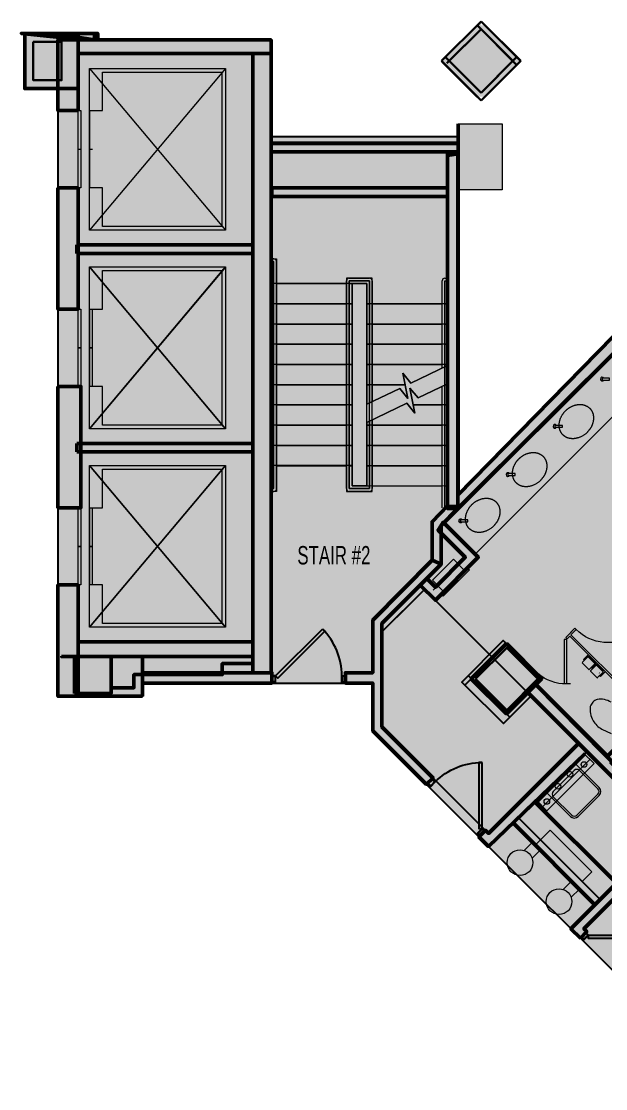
# Model space of a CAD drawing. Header units: inches. Extents: x -187 to 3098, y -893 to 1074.
# Drawn here: x 1610 to 1928, y 146 to 726 of the extents above; entities that cross this region are included whole.
import ezdxf

# ---------------------------------------------------------------- set-up
doc = ezdxf.new("R2010")
doc.units = ezdxf.units.IN
doc.header["$LTSCALE"] = 96
doc.header["$MEASUREMENT"] = 0
doc.layers.add('A-Door-Exst', color=43, linetype='Continuous')
doc.layers.add('AGL', color=11, linetype='Continuous')
for name, color, linetype, lineweight in [('Door-Exist', 230, 'Continuous', 15), ('Millwork-Exist-Lower', 231, 'Continuous', 15), ('Millwork-New-Lower', 30, 'Continuous', 15), ('Plumbing-Fixtures', 2, 'Continuous', 15), ('Structural-Columns', 251, 'Continuous', 30), ('Vert Trans-Main', 6, 'Continuous', 15), ('Wall-Int-Core', 251, 'Continuous', 50), ('Wall-Int-Exist', 134, 'Continuous', 30), ('Wall-Int-New', 7, 'Continuous', 50)]:
    doc.layers.add(name, color=color, linetype=linetype, lineweight=lineweight)
doc.layers.add('Viewport', color=14, linetype='Continuous', plot=False)
doc.styles.add('XFINE_1-8', font='ARIALN.TTF', dxfattribs={"width": 0.8, "height": 10})

# ---------------------------------------------------------------- blocks, each defined once
blk = doc.blocks.new('Group-355')
at = {"layer": 'A-Door-Exst'}
for points in [[(7.46, 27.21), (8.69, 25.97), (-16.76, 0.51), (-18, 1.75)], [(-20, 1.75), (-20, 1.5), (-18.25, 1.5), (-18.25, -1.5), (-20, -1.5), (-20, -1.75), (-18, -1.75), (-18, 1.75)], [(20, 1.75), (20, 1.5), (18.25, 1.5), (18.25, -1.5), (20, -1.5), (20, -1.75), (18, -1.75), (18, 1.75)]]:
    blk.add_lwpolyline(points, close=True, dxfattribs=at)
blk.add_arc((-18, 1.75), 36, 0, 45, dxfattribs=at)
blk = doc.blocks.new("Dr_Exist 90¼ 3'-0'")
at = {"layer": 'A-Door-Exst', "color": 7}
blk.add_blockref('Group-355', (0, 0), dxfattribs=at)

msp = doc.modelspace()

# ---------------------------------------------------------------- hatches: boundary and pattern name
for points in [[(1829.26, 417.48), (1806.1, 394.31), (1806.09, 398.92), (1826.96, 419.78)], [(1851.24, 365.4), (1849.57, 367.07), (1872.14, 389.64), (1873.81, 387.97)], [(1854.72, 368.87), (1851.24, 365.4), (1872.2, 344.45), (1875.67, 347.92)], [(1885.38, 361.36), (1887.25, 359.49), (1875.67, 347.92), (1873.81, 349.78)], [(1913.06, 333.69), (1917.24, 329.51), (1916.39, 328.05), (1864.09, 277.65), (1858.9, 282.84), (1862.36, 286.45), (1864.09, 284.72)], [(1889.33, 301.97), (1877.41, 290.48), (1889.51, 278.38), (1897.65, 286.51), (1920.28, 263.89), (1912.14, 255.75), (1921.96, 245.94), (1933.63, 257.61)], [(1892.34, 281.21), (1889.51, 278.38), (1912.14, 255.75), (1914.97, 258.58)]]:
    msp.add_hatch(color=256).paths.add_polyline_path(points)
at = {"layer": 'AGL'}
h = msp.add_hatch(color=254, dxfattribs=at)
h.paths.add_polyline_path([(1864.09, 284.72), (1806.14, 342.67), (1806.14, 394.35), (1829.26, 417.48), (1864.62, 382.12), (1913.06, 333.69)])
h.paths.add_polyline_path([(1981.2, 464.16), (2024.4, 505.89), (2066.12, 464.36), (2023.66, 421.7)])
h.paths.add_polyline_path([(1629.88, 359.37), (1675.88, 359.37), (1675.88, 366.48), (1801.14, 366.48), (1801.14, 340.59), (1995.85, 145.89), (2193.05, 345.02), (1957.18, 580.89), (1847.47, 468.78), (1847.47, 663.64), (1745.86, 663.71), (1745.86, 716.38), (1629.88, 716.38)])
h.paths.add_polyline_path([(2038.22, 406.81), (2081.42, 448.54), (2123.14, 407.01), (2080.68, 364.35)])
msp.add_hatch(color=254, dxfattribs=at).paths.add_polyline_path([(1829.26, 417.48), (1864.62, 382.12), (1915.15, 331.6), (1913.06, 333.69), (1864.09, 284.72), (1806.14, 342.67), (1806.14, 394.35)])
at = {"layer": 'Millwork-New-Lower', "linetype": 'Continuous', "lineweight": 0}
msp.add_hatch(color=255, dxfattribs=at).paths.add_polyline_path([(1847.49, 670.79), (1871.49, 670.79), (1871.49, 634.79), (1847.49, 634.79)])
at = {"layer": 'Structural-Columns', "linetype": 'Continuous', "lineweight": 0}
for points in [[(1860.01, 687.56), (1842.68, 704.88), (1860.01, 722.21), (1877.33, 704.88)], [(1616.5, 715.25), (1631.88, 715.25), (1631.88, 694.39), (1616.5, 694.39)], [(1857.03, 368.79), (1874, 385.76), (1890.97, 368.79), (1874, 351.82)]]:
    msp.add_hatch(color=7, dxfattribs=at).paths.add_polyline_path(points)
at = {"layer": 'Wall-Int-Core', "linetype": 'Continuous', "lineweight": 0}
for points in [[(1611.88, 719.88), (1640.88, 719.88), (1640.88, 689.88), (1611.88, 689.88)], [(1640.88, 677.87), (1629.88, 677.87), (1629.88, 716.38), (1640.88, 716.38)], [(1640.88, 719.88), (1651.6, 719.88), (1651.6, 716.38), (1640.88, 716.38)], [(1640.88, 716.38), (1745.86, 716.38), (1745.86, 708.88), (1640.88, 708.88)], [(1735.91, 708.88), (1745.86, 708.88), (1745.86, 372.13), (1735.91, 372.13)], [(1745.8, 660.14), (1847.49, 660.14), (1847.49, 655.51), (1745.8, 655.51)], [(1841.79, 655.51), (1847.47, 655.51), (1847.47, 462.56), (1841.79, 462.56)], [(1841.79, 654.39), (1847.47, 654.39), (1847.47, 461.43), (1841.79, 461.43)], [(1629.88, 635.88), (1640.88, 635.88), (1640.88, 569.88), (1629.88, 569.88)], [(1746.23, 635.89), (1841.86, 635.89), (1841.86, 631.26), (1746.23, 631.26)], [(1640.88, 604.88), (1735.88, 604.88), (1735.88, 600.25), (1640.88, 600.25)], [(1847.47, 468.68), (1957.18, 580.89), (1980.76, 557.31), (1960.01, 537.05), (1941.62, 555.44), (1847.47, 461.43)], [(1629.88, 527.87), (1642.38, 527.87), (1642.38, 461.87), (1629.88, 461.87)], [(1642.38, 496.88), (1735.88, 496.88), (1735.88, 492.25), (1642.38, 492.25)], [(1833.38, 433.28), (1833.38, 454.27), (1841.86, 462.94), (1847.47, 461.43), (1838.38, 452.2), (1838.38, 431.21)], [(1826.96, 419.78), (1830.49, 423.32), (1835.16, 418.65), (1851.42, 434.92), (1836.66, 449.68), (1839.41, 454), (1858.49, 434.92), (1835.16, 411.58)], [(1838.38, 431.21), (1806.09, 398.92), (1806.14, 342.67), (1834, 314.73), (1830.26, 311.48), (1801.14, 340.59), (1801.14, 366.5), (1786.29, 366.5), (1786.29, 372.13), (1801.14, 372.13), (1801.14, 400.64), (1833.38, 433.28)], [(1629.88, 419.88), (1640.88, 419.88), (1640.88, 359.37), (1629.88, 359.37)], [(1640.88, 388.87), (1735.88, 388.87), (1735.88, 380.87), (1640.88, 380.87)], [(1873.81, 387.97), (1892.9, 368.87), (1873.81, 349.78), (1854.72, 368.87)], [(1638.86, 360.88), (1658.86, 360.88), (1658.86, 380.88), (1638.86, 380.88)], [(1640.88, 359.37), (1640.88, 359.37), (1640.88, 380.87), (1675.88, 380.87), (1675.88, 359.37)], [(1675.88, 366.48), (1746.29, 366.48), (1746.29, 372.13), (1675.88, 372.13)], [(1719.25, 377.13), (1735.91, 377.13), (1735.91, 372.13), (1719.25, 372.13)], [(1885.38, 361.36), (1889.76, 365.73), (2002.13, 251.68), (1998.59, 248.15)], [(1914.04, 227.7), (1917.5, 231.31), (1915.95, 232.86), (1941.14, 258.05), (1937.61, 261.58), (1908.88, 232.86)]]:
    msp.add_hatch(color=7, dxfattribs=at).paths.add_polyline_path(points)
at = {"layer": 'Wall-Int-Exist', "linetype": 'Continuous', "lineweight": 0}
msp.add_hatch(color=7, dxfattribs=at).paths.add_polyline_path([(1838.88, 704.44), (1857.89, 685.44), (1862.13, 685.44), (1860.01, 687.56), (1841, 706.56)])

# ---------------------------------------------------------------- linework, layer by layer
for p, q in [((1814.22, 402.43), (1829.26, 417.48)), ((1875.67, 347.92), (1853.04, 370.55)), ((1875.67, 347.92), (1887.25, 359.49)), ((1877.41, 290.48), (1921.96, 245.94)), ((1880.24, 293.31), (1924.79, 248.76)), ((1879.77, 288.12), (1921.96, 245.94))]:
    msp.add_line(p, q)
for points in [[(1829.26, 417.48), (1806.1, 394.31), (1806.09, 398.92), (1826.96, 419.78)], [(1851.24, 365.4), (1849.57, 367.07), (1872.14, 389.64), (1873.81, 387.97)], [(1854.72, 368.87), (1851.24, 365.4), (1872.2, 344.45), (1875.67, 347.92)], [(1885.38, 361.36), (1887.25, 359.49), (1875.67, 347.92), (1873.81, 349.78)], [(1913.06, 333.69), (1917.24, 329.51), (1916.39, 328.05), (1864.09, 277.65), (1858.9, 282.84), (1862.36, 286.45), (1864.09, 284.72)]]:
    msp.add_lwpolyline(points, close=True)
at = {"layer": 'Millwork-Exist-Lower'}
msp.add_lwpolyline([(1745.86, 663.71), (1838.44, 663.71), (1838.44, 663.71), (1745.86, 663.71)], close=True, dxfattribs=at)
at = {"layer": 'Millwork-New-Lower'}
msp.add_lwpolyline([(1847.49, 670.79), (1871.49, 670.79), (1871.49, 634.79), (1847.49, 634.79)], close=True, dxfattribs=at)
at = {"layer": 'Plumbing-Fixtures'}
for p, q in [((1856.77, 436.64), (1958.59, 538.46)), ((1833.58, 422.39), (1845.01, 433.82)), ((1833.94, 417.03), (1850.36, 433.46)), ((1845.01, 433.82), (1851.44, 427.39)), ((1852.86, 428.82), (1838.58, 414.53)), ((1853.65, 428.03), (1839.37, 413.74)), ((1852.86, 428.82), (1853.65, 428.03)), ((1840.01, 415.96), (1833.58, 422.39)), ((1839.37, 413.74), (1838.58, 414.53)), ((1906.08, 391.32), (1911.07, 396.32)), ((1907.86, 393.1), (1911.07, 396.32)), ((1908.93, 392.74), (1911.79, 395.6)), ((1911.79, 395.6), (1911.07, 396.32)), ((1906.43, 390.25), (1905.22, 390.25)), ((1905.22, 390.25), (1905.22, 366)), ((1906.79, 390.6), (1906.08, 391.32)), ((1906.43, 390.25), (1906.43, 366)), ((1906.79, 390.6), (1908.22, 392.03)), ((1951.07, 349.18), (1908.22, 392.03)), ((1951.78, 349.89), (1908.93, 392.74)), ((1918.17, 380.74), (1915.05, 377.61)), ((1915.05, 377.52), (1918.71, 373.86)), ((1915.71, 379.34), (1918.22, 381.85)), ((1915.71, 379.25), (1915.97, 378.99)), ((1915.77, 379.41), (1916.13, 379.05)), ((1918.17, 381.01), (1916.06, 378.99)), ((1916.49, 379.05), (1916.31, 379.23)), ((1916.73, 379.3), (1916.56, 379.48)), ((1918.26, 380.74), (1921.92, 377.08)), ((1918.4, 381.85), (1927.5, 372.75)), ((1918.53, 381.01), (1922.19, 377.35)), ((1886.89, 372.13), (1888.58, 373.82)), ((1887.6, 371.41), (1889.29, 373.1)), ((1889.29, 373.1), (1888.58, 373.82)), ((1921.92, 376.99), (1918.8, 373.86)), ((1922.64, 376.27), (1919.51, 373.15)), ((1923.17, 369.4), (1919.51, 373.06)), ((1922.19, 376.99), (1920.17, 374.88)), ((1920.17, 374.79), (1920.44, 374.52)), ((1920.23, 375.3), (1920.41, 375.12)), ((1920.24, 374.95), (1920.59, 374.59)), ((1920.48, 375.55), (1920.66, 375.37)), ((1922.64, 376.54), (1920.53, 374.52)), ((1920.95, 374.59), (1920.77, 374.77)), ((1921.2, 374.84), (1921.02, 375.01)), ((1926.38, 372.61), (1922.72, 376.27)), ((1922.99, 376.54), (1926.65, 372.88)), ((1926.38, 372.52), (1923.26, 369.4)), ((1924.17, 372.05), (1924.35, 371.88)), ((1926.65, 372.52), (1924.63, 370.42)), ((1927.5, 372.57), (1924.99, 370.06)), ((1924.9, 370.06), (1924.63, 370.33)), ((1924.7, 370.84), (1924.88, 370.66)), ((1925.06, 370.13), (1924.7, 370.48)), ((1925.78, 341.49), (1930.73, 339.11)), ((1891.12, 301.72), (1916.83, 327.43)), ((1915.82, 328.43), (1921.54, 322.72)), ((1893.53, 299.21), (1919.24, 324.92)), ((1910.75, 323.27), (1895.04, 307.56)), ((1921.54, 322.72), (1895.83, 297.01)), ((1924.32, 309.7), (1910.75, 323.27)), ((1910.75, 318.98), (1899.32, 307.56)), ((1923.61, 308.98), (1913.61, 318.98)), ((1895.83, 297.01), (1890.11, 302.72)), ((1895.04, 307.56), (1908.61, 293.99)), ((1899.32, 304.7), (1909.32, 294.7)), ((1912.18, 294.7), (1923.61, 306.13)), ((1912.89, 293.99), (1924.32, 305.41)), ((1883.56, 275.43), (1888.01, 279.88)), ((1904.77, 254.21), (1909.23, 258.67)), ((1909.02, 249.96), (1913.48, 254.42))]:
    msp.add_line(p, q, dxfattribs=at)
at = {"layer": 'Plumbing-Fixtures', "flags": 128}
for points in [[(1925.92, 531.33), (1929.96, 531.33), (1929.96, 532.34), (1925.92, 532.34)], [(1900.21, 505.62), (1904.25, 505.62), (1904.25, 506.63), (1900.21, 506.63)], [(1874.62, 479.4), (1878.66, 479.4), (1878.66, 480.41), (1874.62, 480.41)], [(1848.84, 454.25), (1852.88, 454.25), (1852.88, 455.26), (1848.84, 455.26)]]:
    msp.add_lwpolyline(points, close=True, dxfattribs=at)
for points in [[(1931.12, 388.6), (1929, 388.5), (1926.88, 388.59), (1924.78, 388.86), (1922.7, 389.32), (1920.68, 389.95), (1918.71, 390.76), (1916.83, 391.74), (1915.04, 392.88), (1913.35, 394.17), (1911.79, 395.6)], [(1908.63, 366.1), (1906.51, 366.01), (1904.39, 366.09), (1902.28, 366.36), (1900.21, 366.82), (1898.18, 367.45), (1896.22, 368.26), (1894.33, 369.24), (1892.54, 370.38), (1890.86, 371.67), (1889.29, 373.1)], [(1889.43, 278.29), (1897.65, 286.51), (1920.28, 263.89), (1914.97, 258.58), (1914.97, 258.58)], [(1914.97, 258.58), (1920.28, 263.89), (1897.65, 286.51), (1892.34, 281.21)], [(1887.81, 271.18), (1892.26, 275.63), (1892.21, 275.68)]]:
    msp.add_lwpolyline(points, dxfattribs=at)
at = {"layer": 'Plumbing-Fixtures'}
for centre, radius in [((1915.97, 322.23), 1.51), ((1908.44, 316.89), 1.52), ((1901.9, 310.36), 1.51), ((1895.82, 302.08), 1.51), ((1881.21, 268.83), 7), ((1902.43, 247.62), 7)]:
    msp.add_circle(centre, radius, dxfattribs=at)
for centre, radius, start, end in [((1925.92, 531.84), 1.01, 30, 330), ((1900.21, 506.13), 1.01, 30, 330), ((1874.62, 479.91), 1.01, 30, 330), ((1848.84, 454.76), 1.01, 30, 330), ((1915.75, 379.3), 0.0631, 135, 225), ((1916.02, 379.03), 0.0631, 225, 315), ((1918.35, 380.83), 0.253, 45, 135), ((1918.22, 380.69), 0.0631, 45, 135), ((1918.31, 381.76), 0.126, 45, 135), ((1918.75, 373.91), 0.0631, 225, 315), ((1919.56, 373.1), 0.0631, 135, 225), ((1920.21, 374.83), 0.0631, 135, 225), ((1920.48, 374.57), 0.0631, 225, 315), ((1921.88, 377.03), 0.0631, 315, 45), ((1922.01, 377.17), 0.253, 315, 45), ((1922.81, 376.36), 0.253, 45, 135), ((1922.68, 376.23), 0.0631, 45, 135), ((1925.57, 373.54), 0.0631, 315, 45), ((1925.7, 373.67), 0.252, 315, 45), ((1926.64, 373.63), 0.126, 315, 45), ((1923.22, 369.44), 0.0631, 225, 315), ((1924.68, 370.37), 0.0631, 135, 225), ((1924.95, 370.1), 0.0631, 225, 315), ((1925.13, 351.91), 5.99, 135, 161.70119), ((1925.13, 351.91), 5.99, 108.29881, 135), ((1925.02, 346.33), 11.41, 79.63594, 98.93892), ((1924.03, 344.57), 13.33, 59.96262, 76.78382), ((1930.71, 352.02), 11.41, 171.06108, 190.36406), ((1933.3, 353.06), 14.15, 192.64617, 209.75526), ((1928.31, 349.62), 8.13, 206.16462, 228.77544), ((1930.47, 351.02), 10.63, 225, 243.83538), ((1912.18, 317.56), 2.02, 45, 135), ((1922.18, 307.56), 2.02, 315, 45), ((1922.18, 307.56), 3.03, 315, 45), ((1900.75, 306.13), 2.02, 135, 225), ((1910.75, 296.13), 3.03, 225, 315), ((1910.75, 296.13), 2.02, 225, 315)]:
    msp.add_arc(centre, radius, start, end, dxfattribs=at)
for points in [[(1919.17, 515.95), (1919.07, 516.05), (1918.97, 516.15), (1917.81, 517.15), (1915.21, 518.08), (1912.14, 518.03), (1909.07, 516.97), (1906.51, 515.21), (1904.51, 513.01), (1902.99, 510.15), (1902.38, 507.03), (1902.8, 504.14), (1904.06, 501.9), (1905.42, 500.74), (1907.11, 499.76), (1910, 499.3), (1913.13, 499.87), (1916.7, 501.71), (1918.67, 503.92), (1920.04, 505.84), (1921.14, 508.89), (1921.24, 511.96), (1920.35, 514.57), (1919.38, 515.74), (1919.27, 515.84), (1919.17, 515.95)], [(1893.79, 489.81), (1893.68, 489.92), (1893.58, 490.02), (1892.43, 491.02), (1889.83, 491.94), (1886.75, 491.89), (1883.69, 490.84), (1881.13, 489.08), (1879.12, 486.87), (1877.61, 484.02), (1876.99, 480.9), (1877.42, 478), (1878.67, 475.77), (1880.04, 474.61), (1881.72, 473.63), (1884.61, 473.17), (1887.74, 473.74), (1891.31, 475.58), (1893.29, 477.79), (1894.66, 479.71), (1895.76, 482.76), (1895.85, 485.83), (1894.96, 488.43), (1893.99, 489.6), (1893.89, 489.71), (1893.79, 489.81)], [(1868.26, 464.95), (1868.16, 465.05), (1868.05, 465.16), (1866.9, 466.15), (1864.3, 467.08), (1861.22, 467.03), (1858.16, 465.97), (1855.6, 464.21), (1853.59, 462.01), (1852.08, 459.16), (1851.46, 456.03), (1851.89, 453.14), (1853.14, 450.9), (1854.51, 449.74), (1856.19, 448.76), (1859.08, 448.3), (1862.21, 448.87), (1865.78, 450.71), (1867.76, 452.92), (1869.13, 454.84), (1870.23, 457.89), (1870.32, 460.96), (1869.44, 463.57), (1868.46, 464.74), (1868.36, 464.84), (1868.26, 464.95)]]:
    msp.add_open_spline(points, degree=2, knots=[0, 0, 0, 1, 1, 2, 3, 4, 5, 6, 7, 8, 9, 10, 11, 12, 13, 14, 15, 16, 17, 18, 19, 20, 21, 21, 22, 22, 22], dxfattribs=at)
at = {"layer": 'Structural-Columns'}
for points in [[(1860.01, 687.56), (1842.68, 704.88), (1860.01, 722.21), (1877.33, 704.88)], [(1616.5, 715.25), (1631.88, 715.25), (1631.88, 694.39), (1616.5, 694.39)], [(1857.03, 368.79), (1874, 385.76), (1890.97, 368.79), (1874, 351.82)]]:
    msp.add_lwpolyline(points, close=True, dxfattribs=at)
at = {"layer": 'Vert Trans-Main'}
for p, q in [((1647.13, 700.88), (1721.13, 612.88)), ((1721.03, 700.77), (1647.13, 612.88)), ((1640.88, 656.87), (1642.38, 656.87)), ((1647.13, 656.87), (1648.63, 656.87)), ((1647.13, 592.88), (1721.13, 504.88)), ((1721.13, 504.88), (1647.13, 592.88)), ((1647.13, 504.88), (1721.13, 592.88)), ((1647.13, 592.88), (1721.13, 592.88)), ((1647.13, 504.88), (1647.13, 592.88)), ((1721.03, 592.77), (1647.13, 504.88)), ((1721.13, 592.88), (1721.13, 504.88)), ((1747.36, 597.26), (1745.86, 597.26)), ((1747.36, 595.76), (1745.86, 595.76)), ((1747.36, 472.26), (1747.36, 595.76)), ((1748.86, 472.26), (1748.86, 595.76)), ((1654.13, 590.88), (1719.13, 590.88)), ((1654.13, 569.88), (1654.13, 590.88)), ((1719.13, 590.88), (1719.13, 506.87)), ((1788.36, 586.76), (1799.36, 586.76)), ((1840.36, 586.76), (1841.86, 586.76)), ((1789.86, 583.76), (1745.86, 583.76)), ((1745.86, 583.76), (1747.36, 583.76)), ((1748.86, 583.76), (1786.86, 583.76)), ((1786.86, 472.26), (1786.86, 585.26)), ((1788.36, 472.26), (1788.36, 585.26)), ((1788.36, 585.26), (1799.36, 585.26)), ((1788.36, 583.76), (1789.86, 583.76)), ((1789.86, 473.76), (1789.86, 583.76)), ((1789.86, 583.76), (1797.86, 583.76)), ((1797.86, 583.76), (1797.86, 518.15)), ((1799.36, 585.26), (1799.36, 518.87)), ((1800.86, 585.26), (1800.86, 519.59)), ((1838.86, 537.76), (1838.86, 585.26)), ((1840.36, 538.48), (1840.36, 585.26)), ((1840.36, 585.26), (1841.86, 585.26)), ((1647.13, 569.88), (1654.13, 569.88)), ((1648.63, 527.87), (1648.63, 569.88)), ((1789.86, 572.76), (1745.86, 572.76)), ((1745.86, 572.76), (1747.36, 572.76)), ((1748.86, 572.76), (1786.86, 572.76)), ((1788.36, 572.76), (1789.86, 572.76)), ((1841.11, 572.76), (1797.86, 572.76)), ((1797.86, 572.76), (1799.36, 572.76)), ((1798.86, 572.76), (1799.36, 572.76)), ((1800.86, 572.76), (1838.86, 572.76)), ((1840.36, 572.76), (1841.86, 572.76)), ((1789.86, 561.76), (1745.86, 561.76)), ((1789.86, 561.76), (1745.86, 561.76)), ((1745.86, 561.76), (1747.36, 561.76)), ((1748.86, 561.76), (1786.86, 561.76)), ((1788.36, 561.76), (1789.86, 561.76)), ((1841.11, 561.76), (1797.86, 561.76)), ((1797.86, 561.76), (1799.36, 561.76)), ((1800.86, 561.76), (1838.86, 561.76)), ((1840.36, 561.76), (1841.86, 561.76)), ((1640.88, 548.88), (1642.38, 548.88)), ((1647.13, 548.88), (1648.63, 548.88)), ((1648.63, 548.88), (1647.13, 548.88)), ((1789.86, 550.76), (1745.86, 550.76)), ((1745.86, 550.76), (1747.36, 550.76)), ((1748.86, 550.76), (1786.86, 550.76)), ((1788.36, 550.76), (1789.86, 550.76)), ((1841.86, 550.76), (1797.86, 550.76)), ((1797.86, 550.76), (1799.36, 550.76)), ((1800.86, 550.76), (1838.86, 550.76)), ((1840.36, 550.76), (1841.86, 550.76)), ((1789.86, 539.76), (1745.86, 539.76)), ((1745.86, 539.76), (1747.36, 539.76)), ((1748.86, 539.76), (1786.86, 539.76)), ((1788.36, 539.76), (1789.86, 539.76)), ((1841.86, 539.76), (1797.86, 539.76)), ((1797.86, 539.76), (1799.36, 539.76)), ((1800.86, 539.76), (1838.86, 539.76)), ((1820.25, 521.38), (1817.47, 535.01)), ((1817.47, 535.01), (1821.91, 529.65)), ((1821.91, 529.65), (1841.86, 539.2)), ((1840.36, 539.76), (1841.86, 539.76)), ((1789.86, 528.76), (1745.86, 528.76)), ((1745.86, 528.76), (1747.36, 528.76)), ((1748.86, 528.76), (1786.86, 528.76)), ((1788.36, 528.76), (1789.86, 528.76)), ((1818.75, 528.76), (1797.86, 528.76)), ((1797.86, 528.76), (1799.36, 528.76)), ((1800.86, 528.76), (1818.75, 528.76)), ((1825.75, 521.62), (1841.86, 529.33)), ((1840.36, 528.76), (1841.86, 528.76)), ((1840.36, 461.76), (1840.36, 528.61)), ((1654.13, 527.87), (1647.13, 527.87)), ((1654.13, 506.87), (1654.13, 527.87)), ((1797.86, 518.15), (1815.82, 526.74)), ((1815.82, 526.74), (1820.25, 521.38)), ((1821.32, 526.98), (1825.75, 521.62)), ((1824.1, 513.35), (1821.32, 526.98)), ((1838.86, 461.76), (1838.86, 527.89)), ((1789.86, 517.76), (1745.86, 517.76)), ((1745.86, 517.76), (1747.36, 517.76)), ((1748.86, 517.76), (1786.86, 517.76)), ((1788.36, 517.76), (1789.86, 517.76)), ((1797.86, 508.28), (1819.66, 518.71)), ((1819.66, 518.71), (1824.1, 513.35)), ((1823.2, 517.76), (1838.86, 517.76)), ((1840.36, 517.76), (1841.86, 517.76)), ((1719.13, 506.87), (1654.13, 506.87)), ((1789.86, 506.76), (1745.86, 506.76)), ((1745.86, 506.76), (1747.36, 506.76)), ((1748.86, 506.76), (1786.86, 506.76)), ((1788.36, 506.76), (1789.86, 506.76)), ((1797.86, 508.28), (1797.86, 473.76)), ((1841.86, 506.76), (1797.86, 506.76)), ((1797.86, 506.76), (1799.36, 506.76)), ((1799.36, 509), (1799.36, 472.26)), ((1800.86, 509.72), (1800.86, 472.26)), ((1800.86, 506.76), (1838.86, 506.76)), ((1840.36, 506.76), (1841.86, 506.76)), ((1721.13, 504.88), (1647.13, 504.88)), ((1789.86, 495.76), (1745.86, 495.76)), ((1745.86, 495.76), (1747.36, 495.76)), ((1748.86, 495.76), (1786.86, 495.76)), ((1788.36, 495.76), (1789.86, 495.76)), ((1841.11, 495.76), (1797.86, 495.76)), ((1797.86, 495.76), (1799.36, 495.76)), ((1800.86, 495.76), (1838.86, 495.76)), ((1840.36, 495.76), (1841.86, 495.76)), ((1647.13, 484.88), (1721.13, 396.88)), ((1721.13, 396.88), (1647.13, 484.88)), ((1647.13, 396.88), (1721.13, 484.88)), ((1647.13, 484.88), (1721.13, 484.88)), ((1647.13, 396.88), (1647.13, 484.88)), ((1721.13, 396.88), (1647.13, 484.88)), ((1647.13, 396.88), (1721.13, 484.88)), ((1647.13, 484.88), (1721.13, 484.88)), ((1647.13, 396.88), (1647.13, 484.88)), ((1721.03, 484.77), (1647.13, 396.88)), ((1654.13, 482.87), (1719.13, 482.87)), ((1654.13, 461.87), (1654.13, 482.87)), ((1654.13, 482.87), (1719.13, 482.87)), ((1654.13, 461.87), (1654.13, 482.87)), ((1719.13, 482.87), (1719.13, 398.87)), ((1719.13, 482.87), (1719.13, 398.87)), ((1721.13, 484.88), (1721.13, 396.88)), ((1721.13, 484.88), (1721.13, 396.88)), ((1789.77, 484.83), (1745.77, 484.83)), ((1745.86, 484.76), (1747.36, 484.76)), ((1748.86, 484.76), (1786.86, 484.76)), ((1788.36, 484.76), (1789.86, 484.76)), ((1841.49, 484.74), (1797.86, 484.76)), ((1797.86, 484.76), (1799.36, 484.76)), ((1800.86, 484.76), (1838.86, 484.76)), ((1840.36, 484.76), (1841.86, 484.76)), ((1745.86, 472.26), (1747.36, 472.26)), ((1745.86, 470.76), (1747.36, 470.76)), ((1799.36, 472.26), (1788.36, 472.26)), ((1799.36, 470.76), (1788.36, 470.76)), ((1797.86, 473.76), (1789.86, 473.76)), ((1841.41, 473.69), (1797.86, 473.76)), ((1797.86, 473.76), (1799.36, 473.76)), ((1800.86, 473.76), (1838.86, 473.76)), ((1840.36, 473.76), (1841.86, 473.76)), ((1647.13, 461.87), (1654.13, 461.87)), ((1647.13, 461.87), (1654.13, 461.87)), ((1648.63, 419.88), (1648.63, 461.87)), ((1648.63, 419.88), (1648.63, 461.87)), ((1841.86, 461.76), (1840.36, 461.76)), ((1640.88, 440.88), (1642.38, 440.88)), ((1647.13, 440.88), (1648.63, 440.88)), ((1648.63, 440.88), (1647.13, 440.88)), ((1648.63, 440.88), (1647.13, 440.88)), ((1654.13, 419.88), (1647.13, 419.88)), ((1654.13, 419.88), (1647.13, 419.88)), ((1654.13, 398.87), (1654.13, 419.88)), ((1654.13, 398.87), (1654.13, 419.88)), ((1721.13, 396.88), (1647.13, 396.88)), ((1721.13, 396.88), (1647.13, 396.88)), ((1719.13, 398.87), (1654.13, 398.87)), ((1719.13, 398.87), (1654.13, 398.87))]:
    msp.add_line(p, q, dxfattribs=at)
at = {"layer": 'Vert Trans-Main', "flags": 128}
for points in [[(1647.13, 700.88), (1721.13, 700.88), (1721.13, 612.88), (1647.13, 612.88)], [(1640.88, 677.87), (1642.38, 677.87), (1642.38, 635.88), (1640.88, 635.88)], [(1647.13, 677.87), (1647.13, 677.87), (1647.13, 635.88), (1647.13, 635.88)], [(1647.13, 592.88), (1721.13, 592.88), (1721.13, 504.88), (1647.13, 504.88)], [(1747.37, 595.76), (1745.84, 595.76), (1745.84, 472.26), (1747.37, 472.26)], [(1745.87, 597.26), (1748.87, 597.26), (1748.87, 470.76), (1745.87, 470.76)], [(1786.86, 470.76), (1800.8, 470.76), (1800.8, 586.76), (1786.86, 586.76)], [(1799.36, 585.26), (1788.36, 585.26), (1788.36, 472.26), (1799.36, 472.26)], [(1797.86, 583.76), (1789.86, 583.76), (1789.86, 473.76), (1797.86, 473.76)], [(1840.36, 585.26), (1841.86, 585.26), (1841.86, 461.76), (1840.36, 461.76)], [(1640.88, 569.88), (1642.38, 569.88), (1642.38, 527.87), (1640.88, 527.87)], [(1642.38, 548.88), (1640.88, 548.88), (1640.88, 569.88), (1642.38, 569.88)], [(1647.13, 569.88), (1647.13, 569.88), (1647.13, 527.87), (1647.13, 527.87)], [(1642.38, 527.87), (1640.88, 527.87), (1640.88, 548.88), (1642.38, 548.88)], [(1647.13, 484.88), (1721.13, 484.88), (1721.13, 396.88), (1647.13, 396.88)], [(1640.88, 461.87), (1642.38, 461.87), (1642.38, 419.88), (1640.88, 419.88)], [(1642.38, 440.88), (1640.88, 440.88), (1640.88, 461.87), (1642.38, 461.87)], [(1642.38, 440.88), (1640.88, 440.88), (1640.88, 461.87), (1642.38, 461.87)], [(1647.13, 461.87), (1647.13, 461.87), (1647.13, 419.88), (1647.13, 419.88)], [(1642.38, 419.88), (1640.88, 419.88), (1640.88, 440.88), (1642.38, 440.88)], [(1642.38, 419.88), (1640.88, 419.88), (1640.88, 440.88), (1642.38, 440.88)]]:
    msp.add_lwpolyline(points, close=True, dxfattribs=at)
for points in [[(1647.13, 677.87), (1654.13, 677.87), (1654.13, 698.88), (1719.13, 698.88), (1719.13, 614.88), (1654.13, 614.88), (1654.13, 635.88), (1647.13, 635.88)], [(1647.13, 569.88), (1654.13, 569.88), (1654.13, 590.88), (1719.13, 590.88), (1719.13, 506.87), (1654.13, 506.87), (1654.13, 527.87), (1647.13, 527.87)], [(1841.86, 539.2), (1821.91, 529.65), (1817.47, 535.01), (1820.25, 521.38), (1815.82, 526.74), (1797.86, 518.15)], [(1841.86, 529.33), (1825.75, 521.62), (1821.32, 526.98), (1824.1, 513.35), (1819.66, 518.71), (1797.86, 508.28)], [(1841.86, 528.76), (1840.36, 528.76), (1840.36, 528.76)], [(1841.86, 517.76), (1823.2, 517.76), (1823.2, 517.76)], [(1647.13, 461.87), (1654.13, 461.87), (1654.13, 482.87), (1719.13, 482.87), (1719.13, 398.87), (1654.13, 398.87), (1654.13, 419.88), (1647.13, 419.88)]]:
    msp.add_lwpolyline(points, dxfattribs=at)
at = {"layer": 'Vert Trans-Main'}
for centre, start, end in [((1747.36, 595.76), 0, 90), ((1788.36, 585.26), 90, 180), ((1799.36, 585.26), 0, 90), ((1840.36, 585.26), 90, 180), ((1747.36, 472.26), 270, 0), ((1788.36, 472.26), 180, 270), ((1799.36, 472.26), 270, 0)]:
    msp.add_arc(centre, 1.5, start, end, dxfattribs=at)
at = {"layer": 'Viewport'}
msp.add_lwpolyline([(1629.88, 359.37), (1675.88, 359.37), (1675.88, 366.48), (1746.29, 366.48), (1801.14, 366.48), (1801.14, 340.59), (1995.85, 145.89), (2193.05, 345.02), (1957.18, 580.89), (1847.47, 468.78), (1847.47, 663.64), (1745.86, 663.71), (1745.86, 716.38), (1629.88, 716.38), (1629.88, 359.37), (1675.88, 359.37), (1675.88, 366.48)], dxfattribs=at)
msp.add_lwpolyline([(1829.26, 417.48), (1864.62, 382.12), (1915.15, 331.6), (1913.06, 333.69), (1864.09, 284.72), (1806.14, 342.67), (1806.14, 394.35)], close=True, dxfattribs=at)
at = {"layer": 'Wall-Int-Core'}
for p, q in [((1649.74, 719.88), (1610.02, 719.88)), ((1847.49, 659.01), (1847.49, 471.2)), ((1735.88, 604.88), (1640.25, 604.88)), ((1640.25, 604.88), (1640.25, 600.25)), ((1735.88, 604.88), (1735.88, 600.25)), ((1735.88, 600.25), (1640.25, 600.25)), ((1735.88, 496.88), (1640.25, 496.88)), ((1640.25, 496.88), (1640.25, 492.25)), ((1735.88, 496.88), (1735.88, 492.25)), ((1735.88, 492.25), (1640.25, 492.25)), ((1640.88, 419.88), (1640.88, 388.87)), ((1928.72, 326.77), (1889.76, 365.73))]:
    msp.add_line(p, q, dxfattribs=at)
at = {"layer": 'Wall-Int-Core', "flags": 128}
for points in [[(1651.6, 716.38), (1651.6, 719.88), (1611.88, 719.88), (1611.88, 689.88), (1629.88, 689.88), (1629.88, 677.87), (1640.88, 677.87)], [(1640.88, 716.38), (1745.86, 716.38), (1745.86, 659.01)], [(1745.86, 372.13), (1745.8, 654.39), (1745.8, 654.39)], [(1847.49, 654.39), (1841.86, 653.39), (1841.86, 462.75), (1841.86, 462.75)], [(1806.09, 398.92), (1838.38, 431.21), (1838.38, 452.2), (1941.62, 555.44), (1960.01, 537.05), (1976.83, 553.25), (2066.48, 464.52), (1928.72, 326.77)], [(1839.8, 453.61), (1858.49, 434.92), (1835.16, 411.58), (1826.96, 419.78)], [(1830.49, 423.32), (1835.16, 418.65), (1851.42, 434.92), (1838.38, 447.96)], [(1838.38, 431.21), (1806.09, 398.92), (1806.14, 342.67), (1833.96, 314.76), (1830.24, 311.5), (1801.14, 340.59), (1801.14, 366.5), (1786.29, 366.5), (1786.29, 372.13), (1801.14, 372.13), (1801.14, 400.64), (1833.38, 433.28)], [(1735.88, 380.88), (1631.88, 380.87), (1631.88, 380.87)], [(1735.88, 377.13), (1719.25, 377.13), (1719.25, 371.13), (1671.25, 371.13), (1671.25, 364), (1658.88, 364)], [(1913.06, 333.69), (1864.09, 284.72), (1862.36, 286.45), (1858.82, 282.92), (1864.09, 277.65), (1916.39, 328.05)]]:
    msp.add_lwpolyline(points, dxfattribs=at)
at = {"layer": 'Wall-Int-Core'}
for points in [[(1611.88, 719.88), (1640.88, 719.88), (1640.88, 689.88), (1611.88, 689.88)], [(1640.88, 719.88), (1651.6, 719.88), (1651.6, 716.38), (1640.88, 716.38)], [(1640.88, 716.38), (1745.86, 716.38), (1745.86, 708.88), (1640.88, 708.88)], [(1735.91, 708.88), (1745.86, 708.88), (1745.86, 372.13), (1735.91, 372.13)], [(1745.8, 660.14), (1847.49, 660.14), (1847.49, 655.51), (1745.8, 655.51)], [(1841.79, 655.51), (1847.47, 655.51), (1847.47, 462.56), (1841.79, 462.56)], [(1841.79, 654.39), (1847.47, 654.39), (1847.47, 461.43), (1841.79, 461.43)], [(1746.23, 635.89), (1841.86, 635.89), (1841.86, 631.26), (1746.23, 631.26)], [(1640.88, 604.88), (1735.88, 604.88), (1735.88, 600.25), (1640.88, 600.25)], [(1847.47, 468.68), (1957.18, 580.89), (1980.76, 557.31), (1960.01, 537.05), (1941.62, 555.44), (1847.47, 461.43)], [(1642.38, 496.88), (1735.88, 496.88), (1735.88, 492.25), (1642.38, 492.25)], [(1833.38, 433.28), (1833.38, 454.27), (1841.86, 462.94), (1847.47, 461.43), (1838.38, 452.2), (1838.38, 431.21)], [(1826.96, 419.78), (1830.49, 423.32), (1835.16, 418.65), (1851.42, 434.92), (1836.66, 449.68), (1839.41, 454), (1858.49, 434.92), (1835.16, 411.58)], [(1629.88, 419.88), (1640.88, 419.88), (1640.88, 359.37), (1629.88, 359.37)], [(1640.88, 388.87), (1735.88, 388.87), (1735.88, 380.87), (1640.88, 380.87)], [(1719.25, 377.13), (1735.91, 377.13), (1735.91, 372.13), (1719.25, 372.13)], [(1885.38, 361.36), (1889.76, 365.73), (2002.13, 251.68), (1998.59, 248.15)]]:
    msp.add_lwpolyline(points, close=True, dxfattribs=at)
at = {"layer": 'Wall-Int-Core', "flags": 128}
for points in [[(1640.88, 677.87), (1629.88, 677.87), (1629.88, 716.38), (1640.88, 716.38)], [(1629.88, 635.88), (1640.88, 635.88), (1640.88, 569.88), (1629.88, 569.88)], [(1629.88, 527.87), (1642.38, 527.87), (1642.38, 461.87), (1629.88, 461.87)], [(1885.38, 361.36), (1998.59, 248.15), (2002.13, 251.68), (1968.19, 285.62), (2015.56, 333), (1986.57, 361.99), (2080.62, 450.38), (2077.79, 453.21), (1939.2, 314.62), (1930.71, 323.1), (2069.3, 461.69), (2066.48, 464.52), (1928.72, 326.77), (1889.76, 365.73)], [(1873.81, 387.97), (1892.9, 368.87), (1873.81, 349.78), (1854.72, 368.87)], [(1638.86, 360.88), (1658.86, 360.88), (1658.86, 380.88), (1638.86, 380.88)], [(1675.88, 366.48), (1746.29, 366.48), (1746.29, 372.13), (1675.88, 372.13)], [(1933.63, 257.61), (1889.33, 301.97), (1877.41, 290.48), (1921.96, 245.94)], [(1914.04, 227.7), (1917.5, 231.31), (1915.95, 232.86), (1941.14, 258.05), (1937.61, 261.58), (1908.88, 232.86)]]:
    msp.add_lwpolyline(points, close=True, dxfattribs=at)
at = {"layer": 'Wall-Int-Core'}
for points in [[(1640.88, 708.88), (1735.88, 708.88), (1735.88, 388.87), (1640.88, 388.87), (1640.88, 419.88), (1629.88, 419.88), (1629.88, 359.37), (1640.88, 359.37)], [(1640.88, 359.37), (1640.88, 359.37), (1640.88, 380.87), (1675.88, 380.87), (1675.88, 359.37)], [(1675.88, 359.37), (1675.88, 359.37), (1675.88, 371.12)], [(1640.88, 359.37), (1675.88, 359.37)], [(1675.88, 359.37), (1675.88, 359.37), (1640.88, 359.37)]]:
    msp.add_lwpolyline(points, dxfattribs=at)
for points in [[(1649.74, 716.38), (1628.02, 719.88), (1610.02, 719.88), (1641.32, 716.54)], [(1628.02, 719.88), (1649.74, 716.38), (1649.74, 719.88)]]:
    msp.add_3dface(points, dxfattribs=at)
at = {"layer": 'Wall-Int-Exist'}
for p, q in [((1838.44, 704.88), (1860.01, 726.45)), ((1838.44, 704.88), (1860.01, 726.45)), ((1860.01, 726.45), (1881.58, 704.88)), ((1841.44, 703.64), (1860.01, 722.21)), ((1842.68, 704.88), (1860.01, 722.21)), ((1857.89, 724.33), (1879.01, 703.2)), ((1860.01, 722.21), (1877.33, 704.88)), ((1862.13, 724.33), (1881.14, 705.32)), ((1860.01, 683.31), (1838.44, 704.88)), ((1857.89, 685.44), (1838.88, 704.44)), ((1860.01, 687.56), (1841, 706.56)), ((1860.01, 687.56), (1842.68, 704.88)), ((1879.01, 706.56), (1860.01, 687.56)), ((1877.33, 704.88), (1860.01, 687.56)), ((1881.58, 704.88), (1860.01, 683.31)), ((1881.14, 704.44), (1862.13, 685.44))]:
    msp.add_line(p, q, dxfattribs=at)
at = {"layer": 'Wall-Int-Exist', "color": 7}
for points in [[(1841.44, 703.64), (1838.44, 704.88), (1860.01, 722.21), (1860.01, 726.45)], [(1857.89, 724.33), (1862.13, 724.33), (1879.01, 703.2), (1881.14, 705.32)], [(1879.01, 706.56), (1881.14, 704.44), (1860.01, 687.56), (1862.13, 685.44)]]:
    msp.add_solid(points, dxfattribs=at)
at = {"layer": 'Wall-Int-New'}
for p, q in [((1847.49, 660.06), (1847.49, 670.79)), ((1745.86, 660.06), (1847.49, 660.06))]:
    msp.add_line(p, q, dxfattribs=at)

# ---------------------------------------------------------------- block references
at = {"layer": 'Door-Exist', "color": 7}
msp.add_blockref("Dr_Exist 90¼ 3'-0'", (1766.29, 368.68), dxfattribs=at)
at = {"layer": 'Door-Exist', "color": 7, "xscale": -1, "rotation": 315.0000000002212}
msp.add_blockref("Dr_Exist 90¼ 3'-0'", (1846.59, 298.82), dxfattribs=at)
at = {"layer": 'Door-Exist', "color": 7, "rotation": 314.9999999999263}
msp.add_blockref("Dr_Exist 90¼ 3'-0'", (1929.94, 215.38), dxfattribs=at)

# ---------------------------------------------------------------- texts
at = {"insert": (1760.12, 441.03), "char_height": 10, "attachment_point": 1, "style": 'XFINE_1-8'}
msp.add_mtext_dynamic_manual_height_columns('STAIR #2', width=89.8372, gutter_width=50, heights=[0], dxfattribs=at)

doc.saveas('drawing.dxf')
